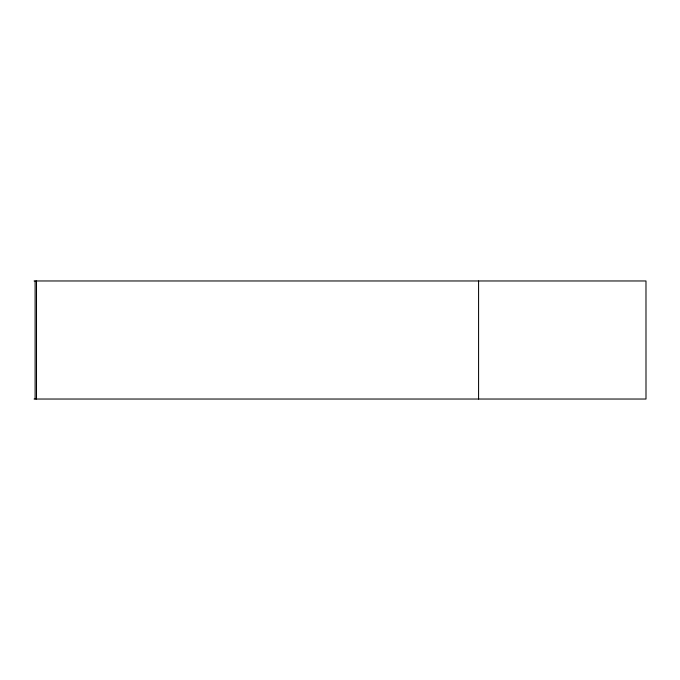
<?xml version="1.0" encoding="UTF-8"?>
<svg xmlns="http://www.w3.org/2000/svg" width="680" height="680" viewBox="0 0 680 680"><rect width="100%" height="100%" fill="white"/><g stroke="black" fill="none" stroke-linecap="round" stroke-linejoin="round"><path stroke-width="1.02" d="M34.085 280.968L645.983 280.968L646 399.032L34.085 399.032M478.584 280.968L478.584 399.032M36.499 280.968L36.499 399.032M35.114 280.968L35.114 399.032"/></g></svg>
